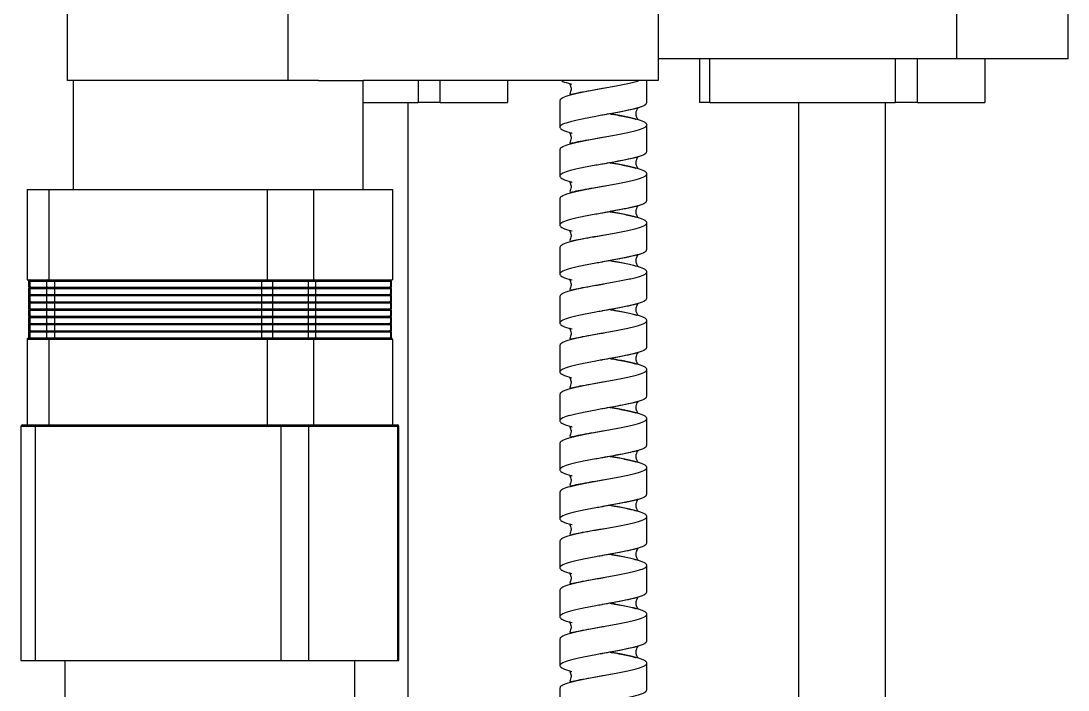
# Model space of a CAD drawing. Header units: millimetres. Extents: x 0 to 420, y 0 to 297.
# Drawn here: x 174.51 to 188.95, y 163.39 to 172.62 of the extents above; entities that cross this region are included whole.
import ezdxf

# ---------------------------------------------------------------- set-up
doc = ezdxf.new("R2010")
doc.units = ezdxf.units.MM

msp = doc.modelspace()

# ---------------------------------------------------------------- linework, layer by layer
at = {"color": 7, "linetype": 'Continuous', "lineweight": 25}
for p, q in [((175.151, 171.8), (175.151, 175.4)), ((178.188, 175.4), (178.188, 171.8)), ((183.294, 175.4), (183.294, 171.8)), ((187.417, 172.1), (187.417, 175.1)), ((188.949, 172.1), (188.949, 175.1)), ((187.417, 172.1), (183.294, 172.1)), ((183.865, 172.1), (183.865, 171.5)), ((184.008, 171.5), (184.008, 172.1)), ((186.566, 172.1), (186.566, 171.5)), ((186.873, 171.5), (186.873, 172.1)), ((188.949, 172.1), (187.417, 172.1)), ((187.799, 172.1), (187.799, 171.5)), ((178.188, 171.8), (175.151, 171.8)), ((175.23, 171.8), (175.23, 170.3)), ((178.611, 171.8), (178.188, 171.8)), ((178.611, 171.8), (179.23, 171.8)), ((179.23, 170.3), (179.23, 171.8)), ((183.294, 171.8), (179.23, 171.8)), ((179.984, 171.8), (179.984, 171.5)), ((180.291, 171.5), (180.291, 171.8)), ((181.217, 171.8), (181.217, 171.5)), ((183.141, 171.494), (183.141, 171.8)), ((179.23, 171.5), (179.984, 171.5)), ((179.85, 156.971), (179.85, 171.5)), ((180.291, 171.5), (179.984, 171.5)), ((180.291, 171.5), (181.217, 171.5)), ((181.941, 171.527), (181.941, 171.157)), ((184.008, 171.5), (183.865, 171.5)), ((184.008, 171.5), (186.566, 171.5)), ((185.232, 171.5), (185.232, 156.971)), ((186.432, 156.971), (186.432, 171.5)), ((186.873, 171.5), (186.566, 171.5)), ((186.873, 171.5), (187.799, 171.5)), ((183.141, 170.819), (183.141, 171.189)), ((181.941, 170.852), (181.941, 170.482)), ((183.141, 170.144), (183.141, 170.514)), ((174.594, 170.3), (174.594, 169.05)), ((174.594, 170.3), (174.894, 170.3)), ((174.894, 170.3), (174.894, 169.05)), ((174.894, 170.3), (177.903, 170.3)), ((177.903, 170.3), (177.903, 169.05)), ((177.903, 170.3), (178.544, 170.3)), ((178.544, 170.3), (178.544, 169.05)), ((178.544, 170.3), (178.917, 170.3)), ((178.917, 170.3), (179.213, 170.3)), ((179.213, 170.3), (179.633, 170.3)), ((179.633, 170.3), (179.633, 169.05)), ((181.941, 170.177), (181.941, 169.807)), ((183.141, 169.469), (183.141, 169.839)), ((181.941, 169.502), (181.941, 169.132)), ((183.141, 168.794), (183.141, 169.164)), ((174.594, 169.05), (174.894, 169.05)), ((174.611, 169.03), (174.611, 168.95)), ((174.859, 169.03), (174.63, 169.03)), ((174.63, 169.03), (174.63, 168.95)), ((174.859, 169.03), (174.859, 168.95)), ((174.972, 169.03), (174.859, 169.03)), ((174.894, 169.05), (177.903, 169.05)), ((177.825, 169.03), (174.972, 169.03)), ((174.972, 169.03), (174.972, 168.95)), ((177.825, 169.03), (177.825, 168.95)), ((177.978, 169.03), (177.825, 169.03)), ((177.903, 169.05), (178.544, 169.05)), ((177.978, 169.03), (177.978, 168.95)), ((178.469, 169.03), (177.978, 169.03)), ((178.469, 169.03), (178.469, 168.95)), ((178.572, 169.03), (178.469, 169.03)), ((178.544, 169.05), (179.633, 169.05)), ((178.572, 169.03), (178.572, 168.95)), ((179.605, 169.03), (178.572, 169.03)), ((179.605, 169.03), (179.605, 168.95)), ((179.617, 168.95), (179.617, 169.03)), ((174.611, 168.95), (174.63, 168.95)), ((174.611, 168.93), (174.611, 168.85)), ((174.611, 168.85), (174.63, 168.85)), ((174.611, 168.83), (174.611, 168.75)), ((174.63, 168.95), (174.859, 168.95)), ((174.859, 168.93), (174.63, 168.93)), ((174.63, 168.93), (174.63, 168.85)), ((174.63, 168.85), (174.859, 168.85)), ((174.859, 168.83), (174.63, 168.83)), ((174.63, 168.83), (174.63, 168.75)), ((174.859, 168.95), (174.972, 168.95)), ((174.859, 168.93), (174.859, 168.85)), ((174.972, 168.93), (174.859, 168.93)), ((174.859, 168.85), (174.972, 168.85)), ((174.859, 168.83), (174.859, 168.75)), ((174.972, 168.83), (174.859, 168.83)), ((174.972, 168.95), (177.825, 168.95)), ((177.825, 168.93), (174.972, 168.93)), ((174.972, 168.93), (174.972, 168.85)), ((174.972, 168.85), (177.825, 168.85)), ((177.825, 168.83), (174.972, 168.83)), ((174.972, 168.83), (174.972, 168.75)), ((177.825, 168.95), (177.978, 168.95)), ((177.978, 168.93), (177.825, 168.93)), ((177.825, 168.93), (177.825, 168.85)), ((177.825, 168.85), (177.978, 168.85)), ((177.978, 168.83), (177.825, 168.83)), ((177.825, 168.83), (177.825, 168.75)), ((177.978, 168.95), (178.469, 168.95)), ((178.469, 168.93), (177.978, 168.93)), ((177.978, 168.93), (177.978, 168.85)), ((177.978, 168.85), (178.469, 168.85)), ((178.469, 168.83), (177.978, 168.83)), ((177.978, 168.83), (177.978, 168.75)), ((178.469, 168.95), (178.572, 168.95)), ((178.469, 168.93), (178.469, 168.85)), ((178.572, 168.93), (178.469, 168.93)), ((178.469, 168.85), (178.572, 168.85)), ((178.469, 168.83), (178.469, 168.75)), ((178.572, 168.83), (178.469, 168.83)), ((178.572, 168.95), (179.605, 168.95)), ((178.572, 168.93), (178.572, 168.85)), ((179.605, 168.93), (178.572, 168.93)), ((178.572, 168.85), (179.605, 168.85)), ((178.572, 168.83), (178.572, 168.75)), ((179.605, 168.83), (178.572, 168.83)), ((179.605, 168.95), (179.617, 168.95)), ((179.605, 168.93), (179.605, 168.85)), ((179.605, 168.85), (179.617, 168.85)), ((179.605, 168.83), (179.605, 168.75)), ((179.617, 168.85), (179.617, 168.93)), ((179.617, 168.75), (179.617, 168.83)), ((181.941, 168.827), (181.941, 168.457)), ((174.611, 168.75), (174.63, 168.75)), ((174.611, 168.73), (174.611, 168.65)), ((174.63, 168.75), (174.859, 168.75)), ((174.859, 168.73), (174.63, 168.73)), ((174.63, 168.73), (174.63, 168.65)), ((174.859, 168.75), (174.972, 168.75)), ((174.859, 168.73), (174.859, 168.65)), ((174.972, 168.73), (174.859, 168.73)), ((174.972, 168.75), (177.825, 168.75)), ((177.825, 168.73), (174.972, 168.73)), ((174.972, 168.73), (174.972, 168.65)), ((177.825, 168.75), (177.978, 168.75)), ((177.978, 168.73), (177.825, 168.73)), ((177.825, 168.73), (177.825, 168.65)), ((177.978, 168.75), (178.469, 168.75)), ((178.469, 168.73), (177.978, 168.73)), ((177.978, 168.73), (177.978, 168.65)), ((178.469, 168.75), (178.572, 168.75)), ((178.469, 168.73), (178.469, 168.65)), ((178.572, 168.73), (178.469, 168.73)), ((178.572, 168.75), (179.605, 168.75)), ((178.572, 168.73), (178.572, 168.65)), ((179.605, 168.73), (178.572, 168.73)), ((179.605, 168.75), (179.617, 168.75)), ((179.605, 168.73), (179.605, 168.65)), ((179.617, 168.65), (179.617, 168.73)), ((174.611, 168.65), (174.63, 168.65)), ((174.611, 168.63), (174.611, 168.55)), ((174.611, 168.55), (174.63, 168.55)), ((174.611, 168.53), (174.611, 168.45)), ((174.63, 168.65), (174.859, 168.65)), ((174.859, 168.63), (174.63, 168.63)), ((174.63, 168.63), (174.63, 168.55)), ((174.63, 168.55), (174.859, 168.55)), ((174.859, 168.53), (174.63, 168.53)), ((174.63, 168.53), (174.63, 168.45)), ((174.859, 168.65), (174.972, 168.65)), ((174.972, 168.63), (174.859, 168.63)), ((174.859, 168.63), (174.859, 168.55)), ((174.859, 168.55), (174.972, 168.55)), ((174.972, 168.53), (174.859, 168.53)), ((174.859, 168.53), (174.859, 168.45)), ((174.972, 168.65), (177.825, 168.65)), ((174.972, 168.63), (174.972, 168.55)), ((177.825, 168.63), (174.972, 168.63)), ((174.972, 168.55), (177.825, 168.55)), ((177.825, 168.53), (174.972, 168.53)), ((174.972, 168.53), (174.972, 168.45)), ((177.825, 168.65), (177.978, 168.65)), ((177.978, 168.63), (177.825, 168.63)), ((177.825, 168.63), (177.825, 168.55)), ((177.825, 168.55), (177.978, 168.55)), ((177.978, 168.53), (177.825, 168.53)), ((177.825, 168.53), (177.825, 168.45)), ((177.978, 168.65), (178.469, 168.65)), ((178.469, 168.63), (177.978, 168.63)), ((177.978, 168.63), (177.978, 168.55)), ((177.978, 168.55), (178.469, 168.55)), ((178.469, 168.53), (177.978, 168.53)), ((177.978, 168.53), (177.978, 168.45)), ((178.469, 168.65), (178.572, 168.65)), ((178.469, 168.63), (178.469, 168.55)), ((178.572, 168.63), (178.469, 168.63)), ((178.469, 168.55), (178.572, 168.55)), ((178.469, 168.53), (178.469, 168.45)), ((178.572, 168.53), (178.469, 168.53)), ((178.572, 168.65), (179.605, 168.65)), ((178.572, 168.63), (178.572, 168.55)), ((179.605, 168.63), (178.572, 168.63)), ((178.572, 168.55), (179.605, 168.55)), ((178.572, 168.53), (178.572, 168.45)), ((179.605, 168.53), (178.572, 168.53)), ((179.605, 168.65), (179.617, 168.65)), ((179.605, 168.63), (179.605, 168.55)), ((179.605, 168.55), (179.617, 168.55)), ((179.605, 168.53), (179.605, 168.45)), ((179.617, 168.55), (179.617, 168.63)), ((179.617, 168.45), (179.617, 168.53)), ((174.611, 168.45), (174.63, 168.45)), ((174.611, 168.43), (174.611, 168.35)), ((174.63, 168.45), (174.859, 168.45)), ((174.859, 168.43), (174.63, 168.43)), ((174.63, 168.43), (174.63, 168.35)), ((174.859, 168.45), (174.972, 168.45)), ((174.972, 168.43), (174.859, 168.43)), ((174.859, 168.43), (174.859, 168.35)), ((174.972, 168.45), (177.825, 168.45)), ((174.972, 168.43), (174.972, 168.35)), ((177.825, 168.43), (174.972, 168.43)), ((177.825, 168.45), (177.978, 168.45)), ((177.825, 168.43), (177.825, 168.35)), ((177.978, 168.43), (177.825, 168.43)), ((177.978, 168.45), (178.469, 168.45)), ((178.469, 168.43), (177.978, 168.43)), ((177.978, 168.43), (177.978, 168.35)), ((178.469, 168.45), (178.572, 168.45)), ((178.469, 168.43), (178.469, 168.35)), ((178.572, 168.43), (178.469, 168.43)), ((178.572, 168.45), (179.605, 168.45)), ((178.572, 168.43), (178.572, 168.35)), ((179.605, 168.43), (178.572, 168.43)), ((179.605, 168.45), (179.617, 168.45)), ((179.605, 168.43), (179.605, 168.35)), ((179.617, 168.35), (179.617, 168.43)), ((183.141, 168.119), (183.141, 168.489)), ((174.894, 168.23), (174.594, 168.23)), ((174.594, 168.23), (174.594, 167.05)), ((174.611, 168.35), (174.63, 168.35)), ((174.611, 168.33), (174.611, 168.25)), ((174.611, 168.25), (174.63, 168.25)), ((174.63, 168.35), (174.859, 168.35)), ((174.859, 168.33), (174.63, 168.33)), ((174.63, 168.33), (174.63, 168.25)), ((174.63, 168.25), (174.859, 168.25)), ((174.859, 168.35), (174.972, 168.35)), ((174.859, 168.33), (174.859, 168.25)), ((174.972, 168.33), (174.859, 168.33)), ((174.859, 168.25), (174.972, 168.25)), ((174.894, 168.23), (174.894, 167.05)), ((177.903, 168.23), (174.894, 168.23)), ((174.972, 168.35), (177.825, 168.35)), ((174.972, 168.33), (174.972, 168.25)), ((177.825, 168.33), (174.972, 168.33)), ((174.972, 168.25), (177.825, 168.25)), ((177.825, 168.35), (177.978, 168.35)), ((177.978, 168.33), (177.825, 168.33)), ((177.825, 168.33), (177.825, 168.25)), ((177.825, 168.25), (177.978, 168.25)), ((178.544, 168.23), (177.903, 168.23)), ((177.903, 168.23), (177.903, 167.05)), ((177.978, 168.35), (178.469, 168.35)), ((177.978, 168.33), (177.978, 168.25)), ((178.469, 168.33), (177.978, 168.33)), ((177.978, 168.25), (178.469, 168.25)), ((178.469, 168.35), (178.572, 168.35)), ((178.469, 168.33), (178.469, 168.25)), ((178.572, 168.33), (178.469, 168.33)), ((178.469, 168.25), (178.572, 168.25)), ((178.544, 168.23), (178.544, 167.05)), ((179.633, 168.23), (178.544, 168.23)), ((178.572, 168.35), (179.605, 168.35)), ((178.572, 168.33), (178.572, 168.25)), ((179.605, 168.33), (178.572, 168.33)), ((178.572, 168.25), (179.605, 168.25)), ((179.605, 168.35), (179.617, 168.35)), ((179.605, 168.33), (179.605, 168.25)), ((179.605, 168.25), (179.617, 168.25)), ((179.617, 168.25), (179.617, 168.33)), ((179.633, 168.23), (179.633, 167.05)), ((181.941, 168.152), (181.941, 167.782)), ((183.141, 167.444), (183.141, 167.814)), ((181.941, 167.477), (181.941, 167.107)), ((183.141, 166.769), (183.141, 167.139)), ((174.508, 167.03), (174.508, 163.8)), ((174.528, 167.05), (174.713, 167.05)), ((178.091, 167.03), (174.706, 167.03)), ((174.706, 167.03), (174.706, 163.8)), ((174.713, 167.05), (174.882, 167.05)), ((174.882, 167.05), (174.894, 167.05)), ((174.894, 167.05), (177.903, 167.05)), ((177.903, 167.05), (177.929, 167.05)), ((177.929, 167.05), (178.098, 167.05)), ((178.475, 167.03), (178.091, 167.03)), ((178.091, 167.03), (178.091, 163.8)), ((178.098, 167.05), (178.457, 167.05)), ((178.457, 167.05), (178.518, 167.05)), ((178.475, 167.03), (178.475, 163.8)), ((179.701, 167.03), (178.475, 167.03)), ((178.518, 167.05), (178.544, 167.05)), ((178.544, 167.05), (179.633, 167.05)), ((179.633, 167.05), (179.682, 167.05)), ((179.682, 167.05), (179.699, 167.05)), ((179.701, 167.03), (179.701, 163.8)), ((179.719, 163.8), (179.719, 167.03)), ((181.941, 166.802), (181.941, 166.432)), ((183.141, 166.094), (183.141, 166.464)), ((181.941, 166.127), (181.941, 165.757)), ((183.141, 165.419), (183.141, 165.789)), ((181.941, 165.452), (181.941, 165.082)), ((183.141, 164.744), (183.141, 165.114)), ((181.941, 164.777), (181.941, 164.407)), ((183.141, 164.069), (183.141, 164.439)), ((181.941, 164.102), (181.941, 163.732)), ((174.508, 163.8), (174.706, 163.8)), ((174.706, 163.8), (178.091, 163.8)), ((175.114, 163.8), (175.114, 161.8)), ((178.091, 163.8), (178.475, 163.8)), ((178.475, 163.8), (179.701, 163.8)), ((179.114, 161.8), (179.114, 163.8)), ((179.701, 163.8), (179.719, 163.8)), ((183.141, 163.394), (183.141, 163.764)), ((181.941, 163.427), (181.941, 163.057))]:
    msp.add_line(p, q, dxfattribs=at)
at = {"color": 8, "linetype": 'Continuous', "lineweight": 25}
for p, q in [((174.63, 169.03), (174.611, 169.03)), ((179.617, 169.03), (179.605, 169.03)), ((174.63, 168.93), (174.611, 168.93)), ((174.63, 168.83), (174.611, 168.83)), ((179.617, 168.93), (179.605, 168.93)), ((179.617, 168.83), (179.605, 168.83)), ((174.63, 168.73), (174.611, 168.73)), ((179.617, 168.73), (179.605, 168.73)), ((174.63, 168.63), (174.611, 168.63)), ((174.63, 168.53), (174.611, 168.53)), ((179.617, 168.63), (179.605, 168.63)), ((179.617, 168.53), (179.605, 168.53)), ((174.63, 168.43), (174.611, 168.43)), ((179.617, 168.43), (179.605, 168.43)), ((174.63, 168.33), (174.611, 168.33)), ((179.617, 168.33), (179.605, 168.33)), ((174.706, 167.03), (174.508, 167.03)), ((179.719, 167.03), (179.701, 167.03))]:
    msp.add_line(p, q, dxfattribs=at)
at = {"color": 7, "linetype": 'Continuous', "lineweight": 25, "flags": 128}
for points in [[(174.972, 169.03), (174.972, 169.034), (174.973, 169.037), (174.973, 169.041), (174.974, 169.044), (174.975, 169.046), (174.976, 169.048), (174.978, 169.049), (174.979, 169.05)], [(177.825, 169.03), (177.825, 169.034), (177.826, 169.037), (177.826, 169.041), (177.827, 169.044), (177.828, 169.046), (177.83, 169.048), (177.831, 169.049), (177.832, 169.05)], [(177.978, 169.03), (177.978, 169.034), (177.978, 169.037), (177.977, 169.041), (177.976, 169.044), (177.974, 169.046), (177.973, 169.048), (177.971, 169.049), (177.97, 169.05)], [(178.469, 169.03), (178.468, 169.034), (178.468, 169.037), (178.467, 169.041), (178.466, 169.044), (178.465, 169.046), (178.463, 169.048), (178.462, 169.049), (178.46, 169.05)], [(174.972, 168.93), (174.972, 168.934), (174.973, 168.937), (174.973, 168.941), (174.974, 168.944), (174.975, 168.946), (174.976, 168.948), (174.978, 168.949), (174.979, 168.95)], [(174.972, 168.83), (174.972, 168.834), (174.973, 168.837), (174.973, 168.841), (174.974, 168.844), (174.975, 168.846), (174.976, 168.848), (174.978, 168.849), (174.979, 168.85)], [(177.825, 168.93), (177.825, 168.934), (177.826, 168.937), (177.826, 168.941), (177.827, 168.944), (177.828, 168.946), (177.83, 168.948), (177.831, 168.949), (177.832, 168.95)], [(177.825, 168.83), (177.825, 168.834), (177.826, 168.837), (177.826, 168.841), (177.827, 168.844), (177.828, 168.846), (177.83, 168.848), (177.831, 168.849), (177.832, 168.85)], [(177.978, 168.93), (177.978, 168.934), (177.978, 168.937), (177.977, 168.941), (177.976, 168.944), (177.974, 168.946), (177.973, 168.948), (177.971, 168.949), (177.97, 168.95)], [(177.978, 168.83), (177.978, 168.834), (177.978, 168.837), (177.977, 168.841), (177.976, 168.844), (177.974, 168.846), (177.973, 168.848), (177.971, 168.849), (177.97, 168.85)], [(178.469, 168.93), (178.468, 168.934), (178.468, 168.937), (178.467, 168.941), (178.466, 168.944), (178.465, 168.946), (178.463, 168.948), (178.462, 168.949), (178.46, 168.95)], [(178.469, 168.83), (178.468, 168.834), (178.468, 168.837), (178.467, 168.841), (178.466, 168.844), (178.465, 168.846), (178.463, 168.848), (178.462, 168.849), (178.46, 168.85)], [(174.972, 168.73), (174.972, 168.734), (174.973, 168.737), (174.973, 168.741), (174.974, 168.744), (174.975, 168.746), (174.976, 168.748), (174.978, 168.749), (174.979, 168.75)], [(177.825, 168.73), (177.825, 168.734), (177.826, 168.737), (177.826, 168.741), (177.827, 168.744), (177.828, 168.746), (177.83, 168.748), (177.831, 168.749), (177.832, 168.75)], [(177.978, 168.73), (177.978, 168.734), (177.978, 168.737), (177.977, 168.741), (177.976, 168.744), (177.974, 168.746), (177.973, 168.748), (177.971, 168.749), (177.97, 168.75)], [(178.469, 168.73), (178.468, 168.734), (178.468, 168.737), (178.467, 168.741), (178.466, 168.744), (178.465, 168.746), (178.463, 168.748), (178.462, 168.749), (178.46, 168.75)], [(174.972, 168.63), (174.972, 168.634), (174.973, 168.637), (174.973, 168.641), (174.974, 168.644), (174.975, 168.646), (174.976, 168.648), (174.978, 168.649), (174.979, 168.65)], [(174.972, 168.53), (174.972, 168.534), (174.973, 168.537), (174.973, 168.541), (174.974, 168.544), (174.975, 168.546), (174.976, 168.548), (174.978, 168.549), (174.979, 168.55)], [(177.825, 168.63), (177.825, 168.634), (177.826, 168.637), (177.826, 168.641), (177.827, 168.644), (177.828, 168.646), (177.83, 168.648), (177.831, 168.649), (177.832, 168.65)], [(177.825, 168.53), (177.825, 168.534), (177.826, 168.537), (177.826, 168.541), (177.827, 168.544), (177.828, 168.546), (177.83, 168.548), (177.831, 168.549), (177.832, 168.55)], [(177.978, 168.63), (177.978, 168.634), (177.978, 168.637), (177.977, 168.641), (177.976, 168.644), (177.974, 168.646), (177.973, 168.648), (177.971, 168.649), (177.97, 168.65)], [(177.978, 168.53), (177.978, 168.534), (177.978, 168.537), (177.977, 168.541), (177.976, 168.544), (177.974, 168.546), (177.973, 168.548), (177.971, 168.549), (177.97, 168.55)], [(178.469, 168.63), (178.468, 168.634), (178.468, 168.637), (178.467, 168.641), (178.466, 168.644), (178.465, 168.646), (178.463, 168.648), (178.462, 168.649), (178.46, 168.65)], [(178.469, 168.53), (178.468, 168.534), (178.468, 168.537), (178.467, 168.541), (178.466, 168.544), (178.465, 168.546), (178.463, 168.548), (178.462, 168.549), (178.46, 168.55)], [(174.972, 168.43), (174.972, 168.434), (174.973, 168.437), (174.973, 168.441), (174.974, 168.444), (174.975, 168.446), (174.976, 168.448), (174.978, 168.449), (174.979, 168.45)], [(177.825, 168.43), (177.825, 168.434), (177.826, 168.437), (177.826, 168.441), (177.827, 168.444), (177.828, 168.446), (177.83, 168.448), (177.831, 168.449), (177.832, 168.45)], [(177.978, 168.43), (177.978, 168.434), (177.978, 168.437), (177.977, 168.441), (177.976, 168.444), (177.974, 168.446), (177.973, 168.448), (177.971, 168.449), (177.97, 168.45)], [(178.469, 168.43), (178.468, 168.434), (178.468, 168.437), (178.467, 168.441), (178.466, 168.444), (178.465, 168.446), (178.463, 168.448), (178.462, 168.449), (178.46, 168.45)], [(174.972, 168.33), (174.972, 168.334), (174.973, 168.337), (174.973, 168.341), (174.974, 168.344), (174.975, 168.346), (174.976, 168.348), (174.978, 168.349), (174.979, 168.35)], [(177.825, 168.33), (177.825, 168.334), (177.826, 168.337), (177.826, 168.341), (177.827, 168.344), (177.828, 168.346), (177.83, 168.348), (177.831, 168.349), (177.832, 168.35)], [(177.978, 168.33), (177.978, 168.334), (177.978, 168.337), (177.977, 168.341), (177.976, 168.344), (177.974, 168.346), (177.973, 168.348), (177.971, 168.349), (177.97, 168.35)], [(178.469, 168.33), (178.468, 168.334), (178.468, 168.337), (178.467, 168.341), (178.466, 168.344), (178.465, 168.346), (178.463, 168.348), (178.462, 168.349), (178.46, 168.35)], [(174.713, 167.05), (174.712, 167.049), (174.71, 167.048), (174.709, 167.046), (174.708, 167.044), (174.707, 167.041), (174.707, 167.037), (174.706, 167.034), (174.706, 167.03)], [(178.098, 167.05), (178.097, 167.049), (178.095, 167.048), (178.094, 167.046), (178.093, 167.044), (178.092, 167.041), (178.092, 167.037), (178.091, 167.034), (178.091, 167.03)]]:
    msp.add_lwpolyline(points, dxfattribs=at)
at = {"color": 7, "linetype": 'Continuous', "lineweight": 25}
for centre, radius, start, end in [((174.631, 169.03), 0.02, 90, 180), ((174.649, 169.031), 0.0191, 92.9775, 182.6961), ((174.878, 169.031), 0.0191, 92.9775, 182.6961), ((178.552, 169.03), 0.0194, 358.2914, 88.1829), ((179.585, 169.03), 0.0194, 358.2914, 88.1829), ((179.597, 169.03), 0.02, 0, 90), ((174.631, 168.93), 0.02, 90, 180), ((174.631, 168.83), 0.02, 90, 180), ((174.649, 168.931), 0.0191, 92.9775, 182.6961), ((174.649, 168.831), 0.0191, 92.9775, 182.6961), ((174.878, 168.931), 0.0191, 92.9775, 182.6961), ((174.878, 168.831), 0.0191, 92.9775, 182.6961), ((178.552, 168.93), 0.0194, 358.2914, 88.1829), ((178.552, 168.83), 0.0194, 358.2914, 88.1829), ((179.585, 168.93), 0.0194, 358.2914, 88.1829), ((179.585, 168.83), 0.0194, 358.2914, 88.1829), ((179.597, 168.93), 0.02, 0, 90), ((179.597, 168.83), 0.02, 0, 90), ((174.631, 168.73), 0.02, 90, 180), ((174.649, 168.731), 0.0191, 92.9775, 182.6961), ((174.878, 168.731), 0.0191, 92.9775, 182.6961), ((178.552, 168.73), 0.0194, 358.2914, 88.1829), ((179.585, 168.73), 0.0194, 358.2914, 88.1829), ((179.597, 168.73), 0.02, 0, 90), ((174.631, 168.63), 0.02, 90, 180), ((174.631, 168.53), 0.02, 90, 180), ((174.649, 168.631), 0.0191, 92.9775, 182.6961), ((174.649, 168.531), 0.0191, 92.9775, 182.6961), ((174.878, 168.631), 0.0191, 92.9775, 182.6961), ((174.878, 168.531), 0.0191, 92.9775, 182.6961), ((178.552, 168.63), 0.0194, 358.2914, 88.1829), ((178.552, 168.53), 0.0194, 358.2914, 88.1829), ((179.585, 168.63), 0.0194, 358.2914, 88.1829), ((179.585, 168.53), 0.0194, 358.2914, 88.1829), ((179.597, 168.63), 0.02, 0, 90), ((179.597, 168.53), 0.02, 0, 90), ((174.631, 168.43), 0.02, 90, 180), ((174.649, 168.431), 0.0191, 92.9775, 182.6961), ((174.878, 168.431), 0.0191, 92.9775, 182.6961), ((178.552, 168.43), 0.0194, 358.2914, 88.1829), ((179.585, 168.43), 0.0194, 358.2914, 88.1829), ((179.597, 168.43), 0.02, 0, 90), ((174.631, 168.33), 0.02, 90, 180), ((174.649, 168.331), 0.0191, 92.9775, 182.6961), ((174.878, 168.331), 0.0191, 92.9775, 182.6961), ((178.552, 168.33), 0.0194, 358.2914, 88.1829), ((179.585, 168.33), 0.0194, 358.2914, 88.1829), ((179.597, 168.33), 0.02, 0, 90), ((174.528, 167.03), 0.02, 90, 180), ((178.456, 167.03), 0.0194, 358.2914, 88.1829), ((179.681, 167.03), 0.0194, 358.2914, 88.1829), ((179.699, 167.03), 0.02, 0, 90)]:
    msp.add_arc(centre, radius, start, end, dxfattribs=at)
for centre, major_axis, ratio, start_param, end_param in [((174.616, 168.23), (0.0216, 0), 0.924831, 1.570796, 3.141593), ((174.909, 168.23), (0, 0.02), 0.729872, 0, 1.570796), ((177.902, 168.23), (0, 0.02), 0.049084, 4.712389, 6.283185), ((178.528, 168.23), (0, 0.02), 0.799287, 4.712389, 6.283185), ((179.611, 168.23), (0.0216, 0), 0.924831, 0, 1.570796)]:
    msp.add_ellipse(centre, major_axis=major_axis, ratio=ratio, start_param=start_param, end_param=end_param, dxfattribs=at)
for points, knots in [([(181.945, 171.527), (181.948, 171.537), (181.955, 171.56), (182.049, 171.595), (182.196, 171.631), (182.384, 171.668), (182.591, 171.704), (182.79, 171.741), (182.946, 171.773), (183.006, 171.792), (183.029, 171.8)], [0, 0, 0, 0, 0.114938, 0.248929, 0.382661, 0.516402, 0.650418, 0.784461, 0.918212, 1, 1, 1, 1]), ([(181.968, 171.8), (181.968, 171.799), (181.977, 171.787), (182.02, 171.772), (182.08, 171.758), (182.089, 171.755)], [0, 0, 0, 0, 0.016277, 0.846959, 1, 1, 1, 1]), ([(182.107, 171.747), (182.106, 171.747), (182.092, 171.75), (182.08, 171.754), (182.077, 171.749), (182.083, 171.737), (182.09, 171.72), (182.098, 171.685), (182.09, 171.662), (182.082, 171.627), (182.077, 171.61), (182.094, 171.611), (182.133, 171.62), (182.219, 171.639), (182.365, 171.665), (182.488, 171.686), (182.553, 171.698)], [0, 0, 0, 0, 0.003819, 0.069012, 0.118321, 0.138444, 0.156418, 0.192497, 0.246073, 0.328462, 0.429591, 0.486365, 0.547611, 0.681598, 0.83176, 1, 1, 1, 1]), ([(183.133, 171.494), (183.133, 171.486), (183.134, 171.466), (183.056, 171.433), (182.919, 171.397), (182.737, 171.361), (182.595, 171.335), (182.495, 171.317), (182.396, 171.299), (182.24, 171.27), (182.079, 171.233), (181.972, 171.197), (181.929, 171.16), (181.96, 171.124), (182.02, 171.097), (182.08, 171.083), (182.089, 171.08)], [0, 0, 0, 0, 0.058343, 0.146741, 0.234968, 0.3232, 0.411615, 0.418112, 0.453614, 0.541919, 0.63041, 0.718721, 0.806929, 0.895212, 0.983698, 1, 1, 1, 1]), ([(183.019, 171.259), (183.019, 171.26), (183.018, 171.262), (183.009, 171.276), (182.996, 171.301), (182.988, 171.342), (182.998, 171.39), (183.014, 171.415), (183.019, 171.423), (183.015, 171.423), (182.99, 171.415), (182.914, 171.396), (182.792, 171.371), (182.654, 171.346), (182.571, 171.331), (182.527, 171.323)], [0, 0, 0, 0, 0.055429, 0.078614, 0.105831, 0.173565, 0.233409, 0.291346, 0.321111, 0.35397, 0.448175, 0.583965, 0.766275, 0.876689, 1, 1, 1, 1]), ([(181.945, 170.852), (181.948, 170.862), (181.955, 170.885), (182.049, 170.92), (182.196, 170.956), (182.384, 170.993), (182.591, 171.029), (182.791, 171.066), (182.963, 171.102), (183.087, 171.139), (183.148, 171.175), (183.139, 171.212), (183.062, 171.249), (182.926, 171.285), (182.773, 171.316), (182.669, 171.335), (182.632, 171.342)], [0, 0, 0, 0, 0.0640301, 0.1386745, 0.2131748, 0.2876798, 0.3623386, 0.4370119, 0.5115224, 0.5860185, 0.6606492, 0.7353466, 0.8098699, 0.8840359, 0.9583228, 1, 1, 1, 1]), ([(182.632, 171.342), (182.643, 171.34), (182.696, 171.331), (182.782, 171.316), (182.88, 171.296), (182.954, 171.279), (182.982, 171.27), (182.994, 171.266)], [0, 0, 0, 0, 0.067357, 0.332335, 0.584633, 0.822729, 1, 1, 1, 1]), ([(182.11, 171.071), (182.108, 171.072), (182.093, 171.075), (182.079, 171.079), (182.077, 171.074), (182.083, 171.062), (182.09, 171.045), (182.098, 171.01), (182.09, 170.987), (182.082, 170.952), (182.077, 170.935), (182.094, 170.936), (182.133, 170.945), (182.219, 170.964), (182.365, 170.99), (182.488, 171.011), (182.553, 171.023)], [0, 0, 0, 0, 0.009435, 0.07426, 0.123292, 0.143302, 0.161174, 0.197049, 0.250323, 0.332248, 0.432807, 0.489261, 0.550162, 0.683393, 0.832708, 1, 1, 1, 1]), ([(183.133, 170.819), (183.133, 170.811), (183.134, 170.791), (183.056, 170.758), (182.919, 170.722), (182.737, 170.686), (182.595, 170.66), (182.495, 170.642), (182.396, 170.624), (182.24, 170.595), (182.079, 170.558), (181.972, 170.522), (181.929, 170.485), (181.96, 170.449), (182.02, 170.422), (182.08, 170.408), (182.089, 170.405)], [0, 0, 0, 0, 0.058343, 0.146741, 0.234968, 0.3232, 0.411615, 0.418112, 0.453614, 0.541919, 0.63041, 0.718721, 0.806929, 0.895212, 0.983698, 1, 1, 1, 1]), ([(183.019, 170.584), (183.019, 170.585), (183.018, 170.587), (183.009, 170.601), (182.996, 170.626), (182.988, 170.667), (182.998, 170.715), (183.014, 170.74), (183.019, 170.748), (183.015, 170.748), (182.99, 170.74), (182.914, 170.721), (182.792, 170.696), (182.654, 170.671), (182.571, 170.656), (182.527, 170.648)], [0, 0, 0, 0, 0.055429, 0.078614, 0.105831, 0.173565, 0.233409, 0.291346, 0.321111, 0.35397, 0.448175, 0.583965, 0.766275, 0.876689, 1, 1, 1, 1]), ([(181.945, 170.177), (181.948, 170.187), (181.955, 170.21), (182.049, 170.245), (182.196, 170.281), (182.384, 170.318), (182.591, 170.354), (182.791, 170.391), (182.963, 170.427), (183.087, 170.464), (183.148, 170.5), (183.139, 170.537), (183.062, 170.574), (182.926, 170.61), (182.773, 170.641), (182.669, 170.66), (182.631, 170.667)], [0, 0, 0, 0, 0.064011, 0.138633, 0.213111, 0.287594, 0.36223, 0.436881, 0.511369, 0.585843, 0.660451, 0.735126, 0.809627, 0.883771, 0.958036, 1, 1, 1, 1]), ([(182.632, 170.667), (182.643, 170.665), (182.696, 170.656), (182.782, 170.641), (182.88, 170.621), (182.954, 170.604), (182.982, 170.595), (182.994, 170.591)], [0, 0, 0, 0, 0.067357, 0.332335, 0.584633, 0.822729, 1, 1, 1, 1]), ([(182.11, 170.396), (182.108, 170.397), (182.093, 170.4), (182.079, 170.404), (182.077, 170.399), (182.083, 170.387), (182.09, 170.37), (182.098, 170.335), (182.09, 170.312), (182.082, 170.277), (182.077, 170.26), (182.094, 170.261), (182.133, 170.27), (182.219, 170.289), (182.365, 170.315), (182.488, 170.336), (182.553, 170.348)], [0, 0, 0, 0, 0.009435, 0.07426, 0.123292, 0.143302, 0.161174, 0.197049, 0.250323, 0.332248, 0.432807, 0.489261, 0.550162, 0.683393, 0.832708, 1, 1, 1, 1]), ([(183.133, 170.144), (183.133, 170.136), (183.134, 170.116), (183.056, 170.083), (182.919, 170.047), (182.737, 170.011), (182.595, 169.985), (182.495, 169.967), (182.396, 169.949), (182.24, 169.92), (182.079, 169.883), (181.972, 169.847), (181.929, 169.81), (181.96, 169.774), (182.02, 169.747), (182.08, 169.733), (182.089, 169.73)], [0, 0, 0, 0, 0.058343, 0.146741, 0.234968, 0.3232, 0.411615, 0.418112, 0.453614, 0.541919, 0.63041, 0.718721, 0.806929, 0.895212, 0.983698, 1, 1, 1, 1]), ([(181.945, 169.502), (181.948, 169.512), (181.955, 169.535), (182.049, 169.57), (182.196, 169.606), (182.384, 169.643), (182.591, 169.679), (182.791, 169.716), (182.963, 169.752), (183.087, 169.789), (183.148, 169.825), (183.139, 169.862), (183.062, 169.899), (182.926, 169.935), (182.773, 169.966), (182.669, 169.985), (182.631, 169.992)], [0, 0, 0, 0, 0.064011, 0.138633, 0.213111, 0.287594, 0.36223, 0.436881, 0.511369, 0.585843, 0.660451, 0.735126, 0.809627, 0.883771, 0.958036, 1, 1, 1, 1]), ([(183.019, 169.909), (183.019, 169.91), (183.018, 169.912), (183.009, 169.926), (182.996, 169.951), (182.988, 169.992), (182.998, 170.04), (183.014, 170.065), (183.019, 170.073), (183.015, 170.073), (182.99, 170.065), (182.914, 170.046), (182.792, 170.021), (182.654, 169.996), (182.571, 169.981), (182.527, 169.973)], [0, 0, 0, 0, 0.055429, 0.078614, 0.105831, 0.173565, 0.233409, 0.291346, 0.321111, 0.35397, 0.448175, 0.583965, 0.766275, 0.876689, 1, 1, 1, 1]), ([(182.632, 169.992), (182.643, 169.99), (182.696, 169.981), (182.782, 169.966), (182.88, 169.946), (182.954, 169.929), (182.982, 169.92), (182.994, 169.916)], [0, 0, 0, 0, 0.067357, 0.332335, 0.584633, 0.822729, 1, 1, 1, 1]), ([(182.11, 169.721), (182.108, 169.722), (182.093, 169.725), (182.079, 169.729), (182.077, 169.724), (182.083, 169.712), (182.09, 169.695), (182.098, 169.66), (182.09, 169.637), (182.082, 169.602), (182.077, 169.585), (182.094, 169.586), (182.133, 169.595), (182.219, 169.614), (182.365, 169.64), (182.488, 169.661), (182.553, 169.673)], [0, 0, 0, 0, 0.0094347, 0.0742605, 0.1232917, 0.1433016, 0.161174, 0.1970493, 0.2503231, 0.3322479, 0.4328072, 0.4892611, 0.5501615, 0.6833927, 0.8327083, 1, 1, 1, 1]), ([(183.133, 169.469), (183.133, 169.461), (183.134, 169.441), (183.056, 169.408), (182.919, 169.372), (182.737, 169.336), (182.595, 169.31), (182.495, 169.292), (182.396, 169.274), (182.24, 169.245), (182.079, 169.208), (181.972, 169.172), (181.929, 169.135), (181.96, 169.099), (182.02, 169.072), (182.08, 169.058), (182.089, 169.055)], [0, 0, 0, 0, 0.0583434, 0.1467409, 0.2349678, 0.3232004, 0.411615, 0.4181123, 0.453614, 0.5419187, 0.6304105, 0.7187213, 0.8069293, 0.8952117, 0.9836977, 1, 1, 1, 1]), ([(183.019, 169.234), (183.019, 169.235), (183.018, 169.237), (183.009, 169.251), (182.996, 169.276), (182.988, 169.317), (182.998, 169.365), (183.014, 169.39), (183.019, 169.398), (183.015, 169.398), (182.99, 169.39), (182.914, 169.371), (182.792, 169.346), (182.654, 169.321), (182.571, 169.306), (182.527, 169.298)], [0, 0, 0, 0, 0.055429, 0.078614, 0.105831, 0.173565, 0.233409, 0.291346, 0.321111, 0.35397, 0.448175, 0.583965, 0.766275, 0.876689, 1, 1, 1, 1]), ([(181.945, 168.827), (181.948, 168.837), (181.955, 168.86), (182.049, 168.895), (182.196, 168.931), (182.384, 168.968), (182.591, 169.004), (182.791, 169.041), (182.963, 169.077), (183.087, 169.114), (183.148, 169.15), (183.139, 169.187), (183.062, 169.224), (182.926, 169.26), (182.773, 169.291), (182.669, 169.31), (182.632, 169.317)], [0, 0, 0, 0, 0.06403, 0.138675, 0.213175, 0.28768, 0.362339, 0.437012, 0.511522, 0.586018, 0.660649, 0.735347, 0.80987, 0.884036, 0.958323, 1, 1, 1, 1]), ([(182.632, 169.317), (182.643, 169.315), (182.696, 169.306), (182.783, 169.291), (182.88, 169.271), (182.947, 169.256), (182.971, 169.248), (182.979, 169.245)], [0, 0, 0, 0, 0.072285, 0.356651, 0.627409, 0.882926, 1, 1, 1, 1]), ([(182.11, 169.046), (182.108, 169.047), (182.093, 169.05), (182.079, 169.054), (182.077, 169.049), (182.083, 169.037), (182.09, 169.02), (182.098, 168.985), (182.09, 168.962), (182.082, 168.927), (182.077, 168.91), (182.094, 168.911), (182.133, 168.92), (182.219, 168.939), (182.365, 168.965), (182.488, 168.986), (182.553, 168.998)], [0, 0, 0, 0, 0.009435, 0.07426, 0.123292, 0.143302, 0.161174, 0.197049, 0.250323, 0.332248, 0.432807, 0.489261, 0.550162, 0.683393, 0.832708, 1, 1, 1, 1]), ([(183.133, 168.794), (183.133, 168.786), (183.134, 168.766), (183.056, 168.733), (182.919, 168.697), (182.737, 168.661), (182.595, 168.635), (182.495, 168.617), (182.396, 168.599), (182.24, 168.57), (182.079, 168.533), (181.972, 168.497), (181.929, 168.46), (181.96, 168.424), (182.02, 168.397), (182.08, 168.383), (182.089, 168.38)], [0, 0, 0, 0, 0.0583434, 0.1467409, 0.2349678, 0.3232004, 0.411615, 0.4181123, 0.453614, 0.5419187, 0.6304105, 0.7187213, 0.8069293, 0.8952117, 0.9836977, 1, 1, 1, 1]), ([(183.019, 168.559), (183.019, 168.56), (183.018, 168.562), (183.009, 168.576), (182.996, 168.601), (182.988, 168.642), (182.998, 168.69), (183.014, 168.715), (183.019, 168.723), (183.015, 168.723), (182.99, 168.715), (182.914, 168.696), (182.792, 168.671), (182.654, 168.646), (182.571, 168.631), (182.527, 168.623)], [0, 0, 0, 0, 0.055429, 0.078614, 0.105831, 0.173565, 0.233409, 0.291346, 0.321111, 0.35397, 0.448175, 0.583965, 0.766275, 0.876689, 1, 1, 1, 1]), ([(181.945, 168.152), (181.948, 168.162), (181.955, 168.185), (182.049, 168.22), (182.196, 168.256), (182.384, 168.293), (182.591, 168.329), (182.791, 168.366), (182.963, 168.402), (183.087, 168.439), (183.148, 168.475), (183.139, 168.512), (183.062, 168.549), (182.926, 168.585), (182.773, 168.616), (182.669, 168.635), (182.632, 168.642)], [0, 0, 0, 0, 0.0640301, 0.1386745, 0.2131748, 0.2876798, 0.3623386, 0.4370119, 0.5115224, 0.5860185, 0.6606492, 0.7353466, 0.8098699, 0.8840359, 0.9583228, 1, 1, 1, 1]), ([(182.632, 168.642), (182.643, 168.64), (182.696, 168.631), (182.782, 168.616), (182.88, 168.596), (182.954, 168.579), (182.982, 168.57), (182.994, 168.566)], [0, 0, 0, 0, 0.0673568, 0.3323353, 0.5846332, 0.8227292, 1, 1, 1, 1]), ([(182.11, 168.371), (182.108, 168.372), (182.093, 168.375), (182.079, 168.379), (182.077, 168.374), (182.083, 168.362), (182.09, 168.345), (182.098, 168.31), (182.09, 168.287), (182.082, 168.252), (182.077, 168.235), (182.094, 168.236), (182.133, 168.245), (182.219, 168.264), (182.365, 168.29), (182.488, 168.311), (182.553, 168.323)], [0, 0, 0, 0, 0.009435, 0.07426, 0.123292, 0.143302, 0.161174, 0.197049, 0.250323, 0.332248, 0.432807, 0.489261, 0.550162, 0.683393, 0.832708, 1, 1, 1, 1]), ([(183.133, 168.119), (183.133, 168.111), (183.134, 168.091), (183.056, 168.058), (182.919, 168.022), (182.737, 167.986), (182.595, 167.96), (182.495, 167.942), (182.396, 167.924), (182.24, 167.895), (182.079, 167.858), (181.972, 167.822), (181.929, 167.785), (181.96, 167.749), (182.02, 167.722), (182.08, 167.708), (182.089, 167.705)], [0, 0, 0, 0, 0.058343, 0.146741, 0.234968, 0.3232, 0.411615, 0.418112, 0.453614, 0.541919, 0.63041, 0.718721, 0.806929, 0.895212, 0.983698, 1, 1, 1, 1]), ([(181.945, 167.477), (181.948, 167.487), (181.955, 167.51), (182.049, 167.545), (182.196, 167.581), (182.384, 167.618), (182.591, 167.654), (182.791, 167.691), (182.963, 167.727), (183.087, 167.764), (183.148, 167.8), (183.139, 167.837), (183.062, 167.874), (182.926, 167.91), (182.773, 167.941), (182.669, 167.96), (182.631, 167.967)], [0, 0, 0, 0, 0.0640109, 0.138633, 0.2131109, 0.2875937, 0.3622301, 0.436881, 0.5113693, 0.585843, 0.6604513, 0.7351264, 0.8096274, 0.8837712, 0.9580359, 1, 1, 1, 1]), ([(183.019, 167.884), (183.019, 167.885), (183.018, 167.887), (183.009, 167.901), (182.996, 167.926), (182.988, 167.967), (182.998, 168.015), (183.014, 168.04), (183.019, 168.048), (183.015, 168.048), (182.99, 168.04), (182.914, 168.021), (182.792, 167.996), (182.654, 167.971), (182.571, 167.956), (182.527, 167.948)], [0, 0, 0, 0, 0.0554288, 0.0786137, 0.1058305, 0.173565, 0.2334089, 0.2913461, 0.3211108, 0.3539699, 0.4481749, 0.5839651, 0.7662747, 0.8766885, 1, 1, 1, 1]), ([(182.632, 167.967), (182.643, 167.965), (182.696, 167.956), (182.782, 167.941), (182.88, 167.921), (182.954, 167.904), (182.982, 167.895), (182.994, 167.891)], [0, 0, 0, 0, 0.067357, 0.332335, 0.584633, 0.822729, 1, 1, 1, 1]), ([(182.106, 167.697), (182.106, 167.697), (182.092, 167.7), (182.08, 167.704), (182.077, 167.699), (182.083, 167.687), (182.09, 167.67), (182.098, 167.635), (182.09, 167.612), (182.082, 167.577), (182.077, 167.56), (182.094, 167.561), (182.133, 167.57), (182.219, 167.589), (182.365, 167.615), (182.488, 167.636), (182.553, 167.648)], [0, 0, 0, 0, 0.003223, 0.068455, 0.117794, 0.137929, 0.155913, 0.192014, 0.245622, 0.32806, 0.42925, 0.486058, 0.54734, 0.681407, 0.831659, 1, 1, 1, 1]), ([(183.133, 167.444), (183.133, 167.436), (183.134, 167.416), (183.056, 167.383), (182.919, 167.347), (182.737, 167.311), (182.595, 167.285), (182.495, 167.267), (182.396, 167.249), (182.24, 167.22), (182.079, 167.183), (181.972, 167.147), (181.929, 167.11), (181.96, 167.074), (182.02, 167.047), (182.08, 167.033), (182.089, 167.03)], [0, 0, 0, 0, 0.058343, 0.146741, 0.234968, 0.3232, 0.411615, 0.418112, 0.453614, 0.541919, 0.63041, 0.718721, 0.806929, 0.895212, 0.983698, 1, 1, 1, 1]), ([(183.019, 167.209), (183.019, 167.21), (183.018, 167.212), (183.009, 167.226), (182.996, 167.251), (182.988, 167.292), (182.998, 167.34), (183.014, 167.365), (183.019, 167.373), (183.015, 167.373), (182.99, 167.365), (182.914, 167.346), (182.792, 167.321), (182.654, 167.296), (182.571, 167.281), (182.527, 167.273)], [0, 0, 0, 0, 0.055429, 0.078614, 0.105831, 0.173565, 0.233409, 0.291346, 0.321111, 0.35397, 0.448175, 0.583965, 0.766275, 0.876689, 1, 1, 1, 1]), ([(181.945, 166.802), (181.948, 166.812), (181.955, 166.835), (182.049, 166.87), (182.196, 166.906), (182.384, 166.943), (182.591, 166.979), (182.791, 167.016), (182.963, 167.052), (183.087, 167.089), (183.148, 167.125), (183.139, 167.162), (183.062, 167.199), (182.926, 167.235), (182.773, 167.266), (182.669, 167.285), (182.631, 167.292)], [0, 0, 0, 0, 0.064011, 0.138633, 0.213111, 0.287594, 0.36223, 0.436881, 0.511369, 0.585843, 0.660451, 0.735126, 0.809627, 0.883771, 0.958036, 1, 1, 1, 1]), ([(182.632, 167.292), (182.643, 167.29), (182.696, 167.281), (182.782, 167.266), (182.88, 167.246), (182.954, 167.229), (182.982, 167.22), (182.994, 167.216)], [0, 0, 0, 0, 0.067357, 0.332335, 0.584633, 0.822729, 1, 1, 1, 1]), ([(182.11, 167.021), (182.108, 167.022), (182.093, 167.025), (182.079, 167.029), (182.077, 167.024), (182.083, 167.012), (182.09, 166.995), (182.098, 166.96), (182.09, 166.937), (182.082, 166.902), (182.077, 166.885), (182.094, 166.886), (182.133, 166.895), (182.219, 166.914), (182.365, 166.94), (182.488, 166.961), (182.553, 166.973)], [0, 0, 0, 0, 0.009435, 0.07426, 0.123292, 0.143302, 0.161174, 0.197049, 0.250323, 0.332248, 0.432807, 0.489261, 0.550162, 0.683393, 0.832708, 1, 1, 1, 1]), ([(183.133, 166.769), (183.133, 166.761), (183.134, 166.741), (183.056, 166.708), (182.919, 166.672), (182.737, 166.636), (182.595, 166.61), (182.495, 166.592), (182.396, 166.574), (182.24, 166.545), (182.079, 166.508), (181.972, 166.472), (181.929, 166.435), (181.96, 166.399), (182.02, 166.372), (182.08, 166.358), (182.089, 166.355)], [0, 0, 0, 0, 0.058343, 0.146741, 0.234968, 0.3232, 0.411615, 0.418112, 0.453614, 0.541919, 0.63041, 0.718721, 0.806929, 0.895212, 0.983698, 1, 1, 1, 1]), ([(183.019, 166.534), (183.019, 166.535), (183.018, 166.537), (183.009, 166.551), (182.996, 166.576), (182.988, 166.617), (182.998, 166.665), (183.014, 166.69), (183.019, 166.698), (183.015, 166.698), (182.99, 166.69), (182.914, 166.671), (182.792, 166.646), (182.654, 166.621), (182.571, 166.606), (182.527, 166.598)], [0, 0, 0, 0, 0.055429, 0.078614, 0.105831, 0.173565, 0.233409, 0.291346, 0.321111, 0.35397, 0.448175, 0.583965, 0.766275, 0.876689, 1, 1, 1, 1]), ([(181.945, 166.127), (181.948, 166.137), (181.955, 166.16), (182.049, 166.195), (182.196, 166.231), (182.384, 166.268), (182.591, 166.304), (182.791, 166.341), (182.963, 166.377), (183.087, 166.414), (183.148, 166.45), (183.139, 166.487), (183.062, 166.524), (182.926, 166.56), (182.773, 166.591), (182.669, 166.61), (182.631, 166.617)], [0, 0, 0, 0, 0.0640109, 0.138633, 0.2131109, 0.2875937, 0.3622301, 0.436881, 0.5113693, 0.585843, 0.6604513, 0.7351264, 0.8096274, 0.8837712, 0.9580359, 1, 1, 1, 1]), ([(182.632, 166.617), (182.643, 166.615), (182.696, 166.606), (182.782, 166.591), (182.88, 166.571), (182.954, 166.554), (182.982, 166.545), (182.994, 166.541)], [0, 0, 0, 0, 0.067357, 0.332335, 0.584633, 0.822729, 1, 1, 1, 1]), ([(182.11, 166.346), (182.108, 166.347), (182.093, 166.35), (182.079, 166.354), (182.077, 166.349), (182.083, 166.337), (182.09, 166.32), (182.098, 166.285), (182.09, 166.262), (182.082, 166.227), (182.077, 166.21), (182.094, 166.211), (182.133, 166.22), (182.219, 166.239), (182.365, 166.265), (182.488, 166.286), (182.553, 166.298)], [0, 0, 0, 0, 0.009435, 0.07426, 0.123292, 0.143302, 0.161174, 0.197049, 0.250323, 0.332248, 0.432807, 0.489261, 0.550162, 0.683393, 0.832708, 1, 1, 1, 1]), ([(183.133, 166.094), (183.133, 166.086), (183.134, 166.066), (183.056, 166.033), (182.919, 165.997), (182.737, 165.961), (182.595, 165.935), (182.495, 165.917), (182.396, 165.899), (182.24, 165.87), (182.079, 165.833), (181.972, 165.797), (181.929, 165.76), (181.96, 165.724), (182.02, 165.697), (182.08, 165.683), (182.089, 165.68)], [0, 0, 0, 0, 0.058343, 0.146741, 0.234968, 0.3232, 0.411615, 0.418112, 0.453614, 0.541919, 0.63041, 0.718721, 0.806929, 0.895212, 0.983698, 1, 1, 1, 1]), ([(181.945, 165.452), (181.948, 165.462), (181.955, 165.485), (182.049, 165.52), (182.196, 165.556), (182.384, 165.593), (182.591, 165.629), (182.791, 165.666), (182.963, 165.702), (183.087, 165.739), (183.148, 165.775), (183.139, 165.812), (183.062, 165.849), (182.926, 165.885), (182.773, 165.916), (182.669, 165.935), (182.631, 165.942)], [0, 0, 0, 0, 0.0640109, 0.138633, 0.2131109, 0.2875937, 0.3622301, 0.436881, 0.5113693, 0.585843, 0.6604513, 0.7351264, 0.8096274, 0.8837712, 0.9580359, 1, 1, 1, 1]), ([(183.019, 165.859), (183.019, 165.86), (183.018, 165.862), (183.009, 165.876), (182.996, 165.901), (182.988, 165.942), (182.998, 165.99), (183.014, 166.015), (183.019, 166.023), (183.015, 166.023), (182.99, 166.015), (182.914, 165.996), (182.792, 165.971), (182.654, 165.946), (182.571, 165.931), (182.527, 165.923)], [0, 0, 0, 0, 0.055429, 0.078614, 0.105831, 0.173565, 0.233409, 0.291346, 0.321111, 0.35397, 0.448175, 0.583965, 0.766275, 0.876689, 1, 1, 1, 1]), ([(182.632, 165.942), (182.643, 165.94), (182.696, 165.931), (182.782, 165.916), (182.88, 165.896), (182.954, 165.879), (182.982, 165.87), (182.994, 165.866)], [0, 0, 0, 0, 0.067357, 0.332335, 0.584633, 0.822729, 1, 1, 1, 1]), ([(182.11, 165.671), (182.108, 165.672), (182.093, 165.675), (182.079, 165.679), (182.077, 165.674), (182.083, 165.662), (182.09, 165.645), (182.098, 165.61), (182.09, 165.587), (182.082, 165.552), (182.077, 165.535), (182.094, 165.536), (182.133, 165.545), (182.219, 165.564), (182.365, 165.59), (182.488, 165.611), (182.553, 165.623)], [0, 0, 0, 0, 0.009435, 0.07426, 0.123292, 0.143302, 0.161174, 0.197049, 0.250323, 0.332248, 0.432807, 0.489261, 0.550162, 0.683393, 0.832708, 1, 1, 1, 1]), ([(183.133, 165.419), (183.133, 165.411), (183.134, 165.391), (183.056, 165.358), (182.919, 165.322), (182.737, 165.286), (182.595, 165.26), (182.495, 165.242), (182.396, 165.224), (182.24, 165.195), (182.079, 165.158), (181.972, 165.122), (181.929, 165.085), (181.96, 165.049), (182.02, 165.022), (182.08, 165.008), (182.089, 165.005)], [0, 0, 0, 0, 0.058343, 0.146741, 0.234968, 0.3232, 0.411615, 0.418112, 0.453614, 0.541919, 0.63041, 0.718721, 0.806929, 0.895212, 0.983698, 1, 1, 1, 1]), ([(183.019, 165.184), (183.019, 165.185), (183.018, 165.187), (183.009, 165.201), (182.996, 165.226), (182.988, 165.267), (182.998, 165.315), (183.014, 165.34), (183.019, 165.348), (183.015, 165.348), (182.99, 165.34), (182.914, 165.321), (182.792, 165.296), (182.654, 165.271), (182.571, 165.256), (182.527, 165.248)], [0, 0, 0, 0, 0.055429, 0.078614, 0.105831, 0.173565, 0.233409, 0.291346, 0.321111, 0.35397, 0.448175, 0.583965, 0.766275, 0.876689, 1, 1, 1, 1]), ([(181.945, 164.777), (181.948, 164.787), (181.955, 164.81), (182.049, 164.845), (182.196, 164.881), (182.384, 164.918), (182.591, 164.954), (182.791, 164.991), (182.963, 165.027), (183.087, 165.064), (183.148, 165.1), (183.139, 165.137), (183.062, 165.174), (182.926, 165.21), (182.773, 165.241), (182.669, 165.26), (182.631, 165.267)], [0, 0, 0, 0, 0.064011, 0.138633, 0.213111, 0.287594, 0.36223, 0.436881, 0.511369, 0.585843, 0.660451, 0.735126, 0.809627, 0.883771, 0.958036, 1, 1, 1, 1]), ([(182.632, 165.267), (182.643, 165.265), (182.696, 165.256), (182.782, 165.241), (182.88, 165.221), (182.954, 165.204), (182.982, 165.195), (182.994, 165.191)], [0, 0, 0, 0, 0.067357, 0.332335, 0.584633, 0.822729, 1, 1, 1, 1]), ([(182.106, 164.997), (182.106, 164.997), (182.092, 165), (182.08, 165.004), (182.077, 164.999), (182.083, 164.987), (182.09, 164.97), (182.098, 164.935), (182.09, 164.912), (182.082, 164.877), (182.077, 164.86), (182.094, 164.861), (182.133, 164.87), (182.219, 164.889), (182.365, 164.915), (182.488, 164.936), (182.553, 164.948)], [0, 0, 0, 0, 0.0032226, 0.0684548, 0.1177935, 0.137929, 0.1559135, 0.1920137, 0.2456216, 0.3280602, 0.4292501, 0.4860581, 0.5473404, 0.6814072, 0.8316591, 1, 1, 1, 1]), ([(183.133, 164.744), (183.133, 164.736), (183.134, 164.716), (183.056, 164.683), (182.919, 164.647), (182.737, 164.611), (182.595, 164.585), (182.495, 164.567), (182.396, 164.549), (182.24, 164.52), (182.079, 164.483), (181.972, 164.447), (181.929, 164.41), (181.96, 164.374), (182.02, 164.347), (182.08, 164.333), (182.089, 164.33)], [0, 0, 0, 0, 0.058343, 0.146741, 0.234968, 0.3232, 0.411615, 0.418112, 0.453614, 0.541919, 0.63041, 0.718721, 0.806929, 0.895212, 0.983698, 1, 1, 1, 1]), ([(183.019, 164.509), (183.019, 164.51), (183.018, 164.512), (183.009, 164.526), (182.996, 164.551), (182.988, 164.592), (182.998, 164.64), (183.014, 164.665), (183.019, 164.673), (183.015, 164.673), (182.99, 164.665), (182.914, 164.646), (182.792, 164.621), (182.654, 164.596), (182.571, 164.581), (182.527, 164.573)], [0, 0, 0, 0, 0.055429, 0.078614, 0.105831, 0.173565, 0.233409, 0.291346, 0.321111, 0.35397, 0.448175, 0.583965, 0.766275, 0.876689, 1, 1, 1, 1]), ([(181.945, 164.102), (181.948, 164.112), (181.955, 164.135), (182.049, 164.17), (182.196, 164.206), (182.384, 164.243), (182.591, 164.279), (182.791, 164.316), (182.963, 164.352), (183.087, 164.389), (183.148, 164.425), (183.139, 164.462), (183.062, 164.499), (182.926, 164.535), (182.773, 164.566), (182.669, 164.585), (182.631, 164.592)], [0, 0, 0, 0, 0.064011, 0.138633, 0.213111, 0.287594, 0.36223, 0.436881, 0.511369, 0.585843, 0.660451, 0.735126, 0.809627, 0.883771, 0.958036, 1, 1, 1, 1]), ([(182.632, 164.592), (182.643, 164.59), (182.696, 164.581), (182.782, 164.566), (182.88, 164.546), (182.954, 164.529), (182.982, 164.52), (182.994, 164.516)], [0, 0, 0, 0, 0.0673568, 0.3323353, 0.5846332, 0.8227292, 1, 1, 1, 1]), ([(182.11, 164.321), (182.108, 164.322), (182.093, 164.325), (182.079, 164.329), (182.077, 164.324), (182.083, 164.312), (182.09, 164.295), (182.098, 164.26), (182.09, 164.237), (182.082, 164.202), (182.077, 164.185), (182.094, 164.186), (182.133, 164.195), (182.219, 164.214), (182.365, 164.24), (182.488, 164.261), (182.553, 164.273)], [0, 0, 0, 0, 0.009435, 0.07426, 0.123292, 0.143302, 0.161174, 0.197049, 0.250323, 0.332248, 0.432807, 0.489261, 0.550162, 0.683393, 0.832708, 1, 1, 1, 1]), ([(183.133, 164.069), (183.133, 164.061), (183.134, 164.041), (183.056, 164.008), (182.919, 163.972), (182.737, 163.936), (182.595, 163.91), (182.495, 163.892), (182.396, 163.874), (182.24, 163.845), (182.079, 163.808), (181.972, 163.772), (181.929, 163.735), (181.96, 163.699), (182.02, 163.672), (182.08, 163.658), (182.089, 163.655)], [0, 0, 0, 0, 0.058343, 0.146741, 0.234968, 0.3232, 0.411615, 0.418112, 0.453614, 0.541919, 0.63041, 0.718721, 0.806929, 0.895212, 0.983698, 1, 1, 1, 1]), ([(181.945, 163.427), (181.948, 163.437), (181.955, 163.46), (182.049, 163.495), (182.196, 163.531), (182.384, 163.568), (182.591, 163.604), (182.791, 163.641), (182.963, 163.677), (183.087, 163.714), (183.148, 163.75), (183.139, 163.787), (183.062, 163.824), (182.926, 163.86), (182.773, 163.891), (182.669, 163.91), (182.631, 163.917)], [0, 0, 0, 0, 0.064011, 0.138633, 0.213111, 0.287594, 0.36223, 0.436881, 0.511369, 0.585843, 0.660451, 0.735126, 0.809627, 0.883771, 0.958036, 1, 1, 1, 1]), ([(183.019, 163.834), (183.019, 163.835), (183.018, 163.837), (183.009, 163.851), (182.996, 163.876), (182.988, 163.917), (182.998, 163.965), (183.014, 163.99), (183.019, 163.998), (183.015, 163.998), (182.99, 163.99), (182.914, 163.971), (182.792, 163.946), (182.654, 163.921), (182.571, 163.906), (182.527, 163.898)], [0, 0, 0, 0, 0.0554288, 0.0786137, 0.1058305, 0.173565, 0.2334089, 0.2913461, 0.3211108, 0.3539699, 0.4481749, 0.5839651, 0.7662747, 0.8766885, 1, 1, 1, 1]), ([(182.632, 163.917), (182.643, 163.915), (182.696, 163.906), (182.782, 163.891), (182.88, 163.871), (182.954, 163.854), (182.982, 163.845), (182.994, 163.841)], [0, 0, 0, 0, 0.067357, 0.332335, 0.584633, 0.822729, 1, 1, 1, 1]), ([(182.106, 163.647), (182.106, 163.647), (182.092, 163.65), (182.08, 163.654), (182.077, 163.649), (182.083, 163.637), (182.09, 163.62), (182.098, 163.585), (182.09, 163.562), (182.082, 163.527), (182.077, 163.51), (182.094, 163.511), (182.133, 163.52), (182.219, 163.539), (182.365, 163.565), (182.488, 163.586), (182.553, 163.598)], [0, 0, 0, 0, 0.003223, 0.068455, 0.117794, 0.137929, 0.155913, 0.192014, 0.245622, 0.32806, 0.42925, 0.486058, 0.54734, 0.681407, 0.831659, 1, 1, 1, 1]), ([(183.133, 163.394), (183.133, 163.386), (183.134, 163.366), (183.056, 163.333), (182.919, 163.297), (182.737, 163.261), (182.595, 163.235), (182.495, 163.217), (182.396, 163.199), (182.24, 163.17), (182.079, 163.133), (181.972, 163.097), (181.929, 163.06), (181.96, 163.024), (182.02, 162.997), (182.08, 162.983), (182.089, 162.98)], [0, 0, 0, 0, 0.058343, 0.146741, 0.234968, 0.3232, 0.411615, 0.418112, 0.453614, 0.541919, 0.63041, 0.718721, 0.806929, 0.895212, 0.983698, 1, 1, 1, 1])]:
    msp.add_open_spline(points, degree=3, knots=knots, dxfattribs=at)

doc.saveas('drawing.dxf')
